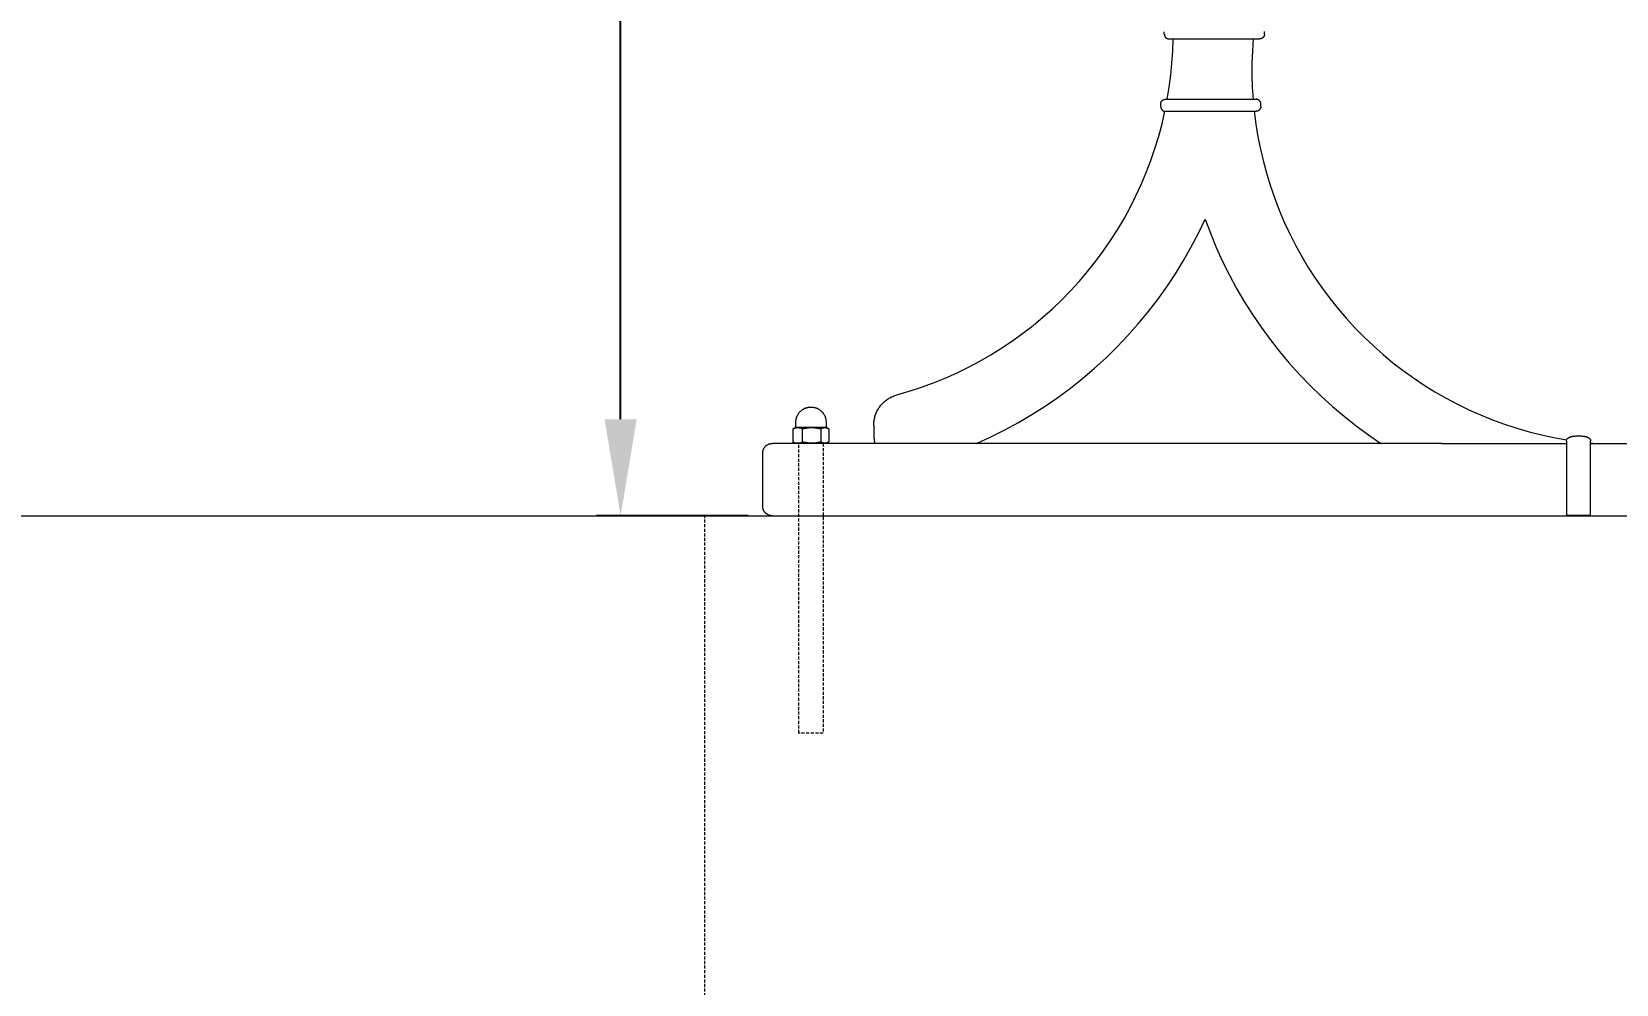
# Model space of a CAD drawing. Header units: millimetres. Extents: x -67 to 4862, y -244 to 3199.
# Drawn here: x 3609 to 4265, y 2117 to 2511 of the extents above; entities that cross this region are included whole.
import ezdxf

# ---------------------------------------------------------------- set-up
doc = ezdxf.new("R2010")
doc.units = ezdxf.units.MM
doc.linetypes.add('HIDDEN', pattern=[1.905, 1.27, -0.635])
for name, color, linetype, lineweight in [('ZANO_R', 7, 'Continuous', 0), ('ZANO_R_przerywana', 7, 'HIDDEN', 0), ('ZANO_W', 1, 'Continuous', 0)]:
    doc.layers.add(name, color=color, linetype=linetype, lineweight=lineweight)
doc.styles.add('Arial', font='arial.ttf')
doc.styles.get("Standard").update_dxf_attribs({"font": 'ARIALUNI.TTF'})
doc.dimstyles.new('pl i ang', dxfattribs={"dimtxt": 50, "dimasz": 50, "dimexe": 1.25, "dimexo": 0.625, "dimgap": 10, "dimtad": 1, "dimtoh": 1, "dimtxsty": 'Standard', "dimcen": 2.5, "dimclrd": 1, "dimclre": 1, "dimclrt": 1, "dimadec": 0, "dimazin": 0, "dimtfac": 1, "dimtmove": 0, "dimatfit": 3, "dimfxl": 1, "dimarcsym": 1})

# ---------------------------------------------------------------- blocks, each defined once
blk = doc.blocks.new('*D388')
at = {"layer": 'ZANO_W', "color": 1, "lineweight": -2}
for p, q in [((3933.45, 3120.86), (3843.2, 3120.86)), ((3853.2, 2350.74), (3853.2, 3080.86)), ((3905.94, 2310.74), (3843.2, 2310.74))]:
    blk.add_line(p, q, dxfattribs=at)
at = {"layer": 'ZANO_W', "color": 1}
for points in [[(3859.87, 3080.86), (3846.53, 3080.86), (3853.2, 3120.86)], [(3846.53, 2350.74), (3859.87, 2350.74), (3853.2, 2310.74)]]:
    blk.add_solid(points, dxfattribs=at)
at = {"layer": 'ZANO_W', "color": 1, "insert": (3822.78, 2715.8), "char_height": 40, "attachment_point": 5, "rotation": 90, "style": 'Arial'}
blk.add_mtext('810', dxfattribs=at)

msp = doc.modelspace()

# ---------------------------------------------------------------- linework, layer by layer
at = {"layer": 'ZANO_R'}
for p, q in [((4078.32, 2510.33), (4078.32, 2511.33)), ((4078.32, 2510.33), (4078.32, 2510.26)), ((4078.32, 2510.26), (4078.32, 2510.2)), ((4078.32, 2510.2), (4078.33, 2510.13)), ((4078.33, 2510.13), (4078.33, 2510.06)), ((4078.33, 2510.06), (4078.34, 2509.99)), ((4078.34, 2509.99), (4078.36, 2509.92)), ((4078.36, 2509.92), (4078.37, 2509.86)), ((4078.37, 2509.86), (4078.39, 2509.79)), ((4078.39, 2509.79), (4078.41, 2509.73)), ((4078.41, 2509.73), (4078.43, 2509.66)), ((4078.43, 2509.66), (4078.45, 2509.6)), ((4078.45, 2509.6), (4078.48, 2509.54)), ((4078.48, 2509.54), (4078.51, 2509.47)), ((4078.51, 2509.47), (4078.54, 2509.41)), ((4078.54, 2509.41), (4078.57, 2509.35)), ((4078.57, 2509.35), (4078.61, 2509.29)), ((4078.61, 2509.29), (4078.64, 2509.23)), ((4078.64, 2509.23), (4078.68, 2509.18)), ((4078.68, 2509.18), (4078.72, 2509.12)), ((4078.72, 2509.12), (4078.76, 2509.07)), ((4078.76, 2509.07), (4078.81, 2509.02)), ((4078.81, 2509.02), (4078.85, 2508.97)), ((4078.85, 2508.97), (4078.9, 2508.92)), ((4078.9, 2508.92), (4078.95, 2508.87)), ((4078.95, 2508.87), (4079, 2508.82)), ((4079, 2508.82), (4079.05, 2508.78)), ((4079.05, 2508.78), (4079.11, 2508.74)), ((4079.11, 2508.74), (4079.16, 2508.7)), ((4079.16, 2508.7), (4079.22, 2508.66)), ((4079.22, 2508.66), (4079.28, 2508.62)), ((4079.28, 2508.62), (4079.34, 2508.59)), ((4079.34, 2508.59), (4079.4, 2508.56)), ((4079.4, 2508.56), (4079.46, 2508.53)), ((4079.46, 2508.53), (4079.52, 2508.5)), ((4079.52, 2508.5), (4079.58, 2508.47)), ((4079.58, 2508.47), (4079.65, 2508.45)), ((4079.65, 2508.45), (4079.71, 2508.43)), ((4079.71, 2508.43), (4079.78, 2508.41)), ((4079.78, 2508.41), (4079.84, 2508.39)), ((4079.84, 2508.39), (4079.91, 2508.37)), ((4079.91, 2508.37), (4079.98, 2508.36)), ((4079.98, 2508.36), (4080.04, 2508.35)), ((4080.04, 2508.35), (4080.11, 2508.34)), ((4080.11, 2508.34), (4080.18, 2508.34)), ((4080.18, 2508.34), (4080.25, 2508.33)), ((4080.25, 2508.33), (4080.32, 2508.33)), ((4080.32, 2508.33), (4117.79, 2508.33)), ((4081.81, 2503.31), (4081.97, 2508.33)), ((4115.12, 2508.33), (4114.79, 2503.34)), ((4117.86, 2508.33), (4117.79, 2508.33)), ((4117.93, 2508.34), (4117.86, 2508.33)), ((4118, 2508.34), (4117.93, 2508.34)), ((4118.07, 2508.35), (4118, 2508.34)), ((4118.13, 2508.36), (4118.07, 2508.35)), ((4118.2, 2508.37), (4118.13, 2508.36)), ((4118.27, 2508.39), (4118.2, 2508.37)), ((4118.33, 2508.41), (4118.27, 2508.39)), ((4118.4, 2508.43), (4118.33, 2508.41)), ((4118.46, 2508.45), (4118.4, 2508.43)), ((4118.53, 2508.47), (4118.46, 2508.45)), ((4118.59, 2508.5), (4118.53, 2508.47)), ((4118.65, 2508.53), (4118.59, 2508.5)), ((4118.71, 2508.56), (4118.65, 2508.53)), ((4118.77, 2508.59), (4118.71, 2508.56)), ((4118.83, 2508.62), (4118.77, 2508.59)), ((4118.89, 2508.66), (4118.83, 2508.62)), ((4118.95, 2508.7), (4118.89, 2508.66)), ((4119, 2508.74), (4118.95, 2508.7)), ((4119.06, 2508.78), (4119, 2508.74)), ((4119.11, 2508.82), (4119.06, 2508.78)), ((4119.16, 2508.87), (4119.11, 2508.82)), ((4119.21, 2508.92), (4119.16, 2508.87)), ((4119.26, 2508.97), (4119.21, 2508.92)), ((4119.3, 2509.02), (4119.26, 2508.97)), ((4119.35, 2509.07), (4119.3, 2509.02)), ((4119.39, 2509.12), (4119.35, 2509.07)), ((4119.43, 2509.18), (4119.39, 2509.12)), ((4119.47, 2509.23), (4119.43, 2509.18)), ((4119.5, 2509.29), (4119.47, 2509.23)), ((4119.54, 2509.35), (4119.5, 2509.29)), ((4119.57, 2509.41), (4119.54, 2509.35)), ((4119.6, 2509.47), (4119.57, 2509.41)), ((4119.63, 2509.54), (4119.6, 2509.47)), ((4119.65, 2509.6), (4119.63, 2509.54)), ((4119.68, 2509.66), (4119.65, 2509.6)), ((4119.7, 2509.73), (4119.68, 2509.66)), ((4119.72, 2509.79), (4119.7, 2509.73)), ((4119.74, 2509.86), (4119.72, 2509.79)), ((4119.75, 2509.92), (4119.74, 2509.86)), ((4119.77, 2509.99), (4119.75, 2509.92)), ((4119.78, 2510.06), (4119.77, 2509.99)), ((4119.79, 2510.2), (4119.78, 2510.13)), ((4119.78, 2510.13), (4119.78, 2510.06)), ((4119.79, 2511.33), (4119.79, 2511.4)), ((4119.79, 2510.33), (4119.79, 2511.33)), ((4119.79, 2510.33), (4119.79, 2510.26)), ((4119.79, 2510.26), (4119.79, 2510.2)), ((4081.49, 2498.29), (4081.81, 2503.31)), ((4114.79, 2503.34), (4114.62, 2498.34)), ((4081, 2493.28), (4081.49, 2498.29)), ((4114.62, 2498.34), (4114.61, 2493.33)), ((4114.61, 2493.33), (4114.76, 2488.33)), ((4079.55, 2483.33), (4080.36, 2488.3)), ((4080.36, 2488.3), (4081, 2493.28)), ((4114.76, 2488.33), (4115.08, 2483.33)), ((4076.82, 2481.47), (4076.83, 2481.54)), ((4076.82, 2481.4), (4076.82, 2481.47)), ((4076.82, 2481.33), (4076.82, 2481.4)), ((4076.82, 2480.33), (4076.82, 2481.33)), ((4076.82, 2480.33), (4076.82, 2480.26)), ((4076.82, 2480.26), (4076.82, 2480.19)), ((4076.82, 2480.19), (4076.83, 2480.13)), ((4076.83, 2481.6), (4076.84, 2481.67)), ((4076.83, 2481.54), (4076.83, 2481.6)), ((4076.84, 2481.67), (4076.86, 2481.74)), ((4076.86, 2481.74), (4076.87, 2481.81)), ((4076.87, 2481.81), (4076.89, 2481.87)), ((4076.89, 2481.87), (4076.91, 2481.94)), ((4076.91, 2481.94), (4076.93, 2482)), ((4076.93, 2482), (4076.95, 2482.07)), ((4076.95, 2482.07), (4076.98, 2482.13)), ((4076.98, 2482.13), (4077.01, 2482.19)), ((4077.01, 2482.19), (4077.04, 2482.25)), ((4077.04, 2482.25), (4077.07, 2482.31)), ((4077.07, 2482.31), (4077.11, 2482.37)), ((4077.11, 2482.37), (4077.14, 2482.43)), ((4077.14, 2482.43), (4077.18, 2482.49)), ((4077.18, 2482.49), (4077.22, 2482.54)), ((4077.22, 2482.54), (4077.26, 2482.59)), ((4077.26, 2482.59), (4077.31, 2482.65)), ((4077.31, 2482.65), (4077.35, 2482.7)), ((4077.35, 2482.7), (4077.4, 2482.75)), ((4077.4, 2482.75), (4077.45, 2482.79)), ((4077.45, 2482.79), (4077.5, 2482.84)), ((4077.5, 2482.84), (4077.55, 2482.88)), ((4077.55, 2482.88), (4077.61, 2482.93)), ((4077.61, 2482.93), (4077.66, 2482.97)), ((4077.66, 2482.97), (4077.72, 2483)), ((4077.72, 2483), (4077.78, 2483.04)), ((4077.78, 2483.04), (4077.84, 2483.08)), ((4077.84, 2483.08), (4077.9, 2483.11)), ((4077.9, 2483.11), (4077.96, 2483.14)), ((4077.96, 2483.14), (4078.02, 2483.17)), ((4078.02, 2483.17), (4078.08, 2483.19)), ((4078.08, 2483.19), (4078.15, 2483.22)), ((4078.15, 2483.22), (4078.21, 2483.24)), ((4078.21, 2483.24), (4078.28, 2483.26)), ((4078.28, 2483.26), (4078.34, 2483.27)), ((4078.34, 2483.27), (4078.41, 2483.29)), ((4078.41, 2483.29), (4078.48, 2483.3)), ((4078.48, 2483.3), (4078.54, 2483.31)), ((4078.54, 2483.31), (4078.61, 2483.32)), ((4078.61, 2483.32), (4078.68, 2483.33)), ((4078.68, 2483.33), (4078.75, 2483.33)), ((4078.75, 2483.33), (4078.82, 2483.33)), ((4078.82, 2483.33), (4116.29, 2483.33)), ((4116.36, 2483.33), (4116.29, 2483.33)), ((4116.43, 2483.33), (4116.36, 2483.33)), ((4116.5, 2483.32), (4116.43, 2483.33)), ((4116.57, 2483.31), (4116.5, 2483.32)), ((4116.63, 2483.3), (4116.57, 2483.31)), ((4116.7, 2483.29), (4116.63, 2483.3)), ((4116.77, 2483.27), (4116.7, 2483.29)), ((4116.83, 2483.26), (4116.77, 2483.27)), ((4116.9, 2483.24), (4116.83, 2483.26)), ((4116.96, 2483.22), (4116.9, 2483.24)), ((4117.03, 2483.19), (4116.96, 2483.22)), ((4117.09, 2483.17), (4117.03, 2483.19)), ((4117.15, 2483.14), (4117.09, 2483.17)), ((4117.21, 2483.11), (4117.15, 2483.14)), ((4117.27, 2483.08), (4117.21, 2483.11)), ((4117.33, 2483.04), (4117.27, 2483.08)), ((4117.39, 2483), (4117.33, 2483.04)), ((4117.45, 2482.97), (4117.39, 2483)), ((4117.5, 2482.93), (4117.45, 2482.97)), ((4117.56, 2482.88), (4117.5, 2482.93)), ((4117.61, 2482.84), (4117.56, 2482.88)), ((4117.66, 2482.79), (4117.61, 2482.84)), ((4117.71, 2482.75), (4117.66, 2482.79)), ((4117.76, 2482.7), (4117.71, 2482.75)), ((4117.8, 2482.65), (4117.76, 2482.7)), ((4117.85, 2482.59), (4117.8, 2482.65)), ((4117.89, 2482.54), (4117.85, 2482.59)), ((4117.93, 2482.49), (4117.89, 2482.54)), ((4117.97, 2482.43), (4117.93, 2482.49)), ((4118, 2482.37), (4117.97, 2482.43)), ((4118.04, 2482.31), (4118, 2482.37)), ((4118.07, 2482.25), (4118.04, 2482.31)), ((4118.1, 2482.19), (4118.07, 2482.25)), ((4118.13, 2482.13), (4118.1, 2482.19)), ((4118.15, 2482.07), (4118.13, 2482.13)), ((4118.18, 2482), (4118.15, 2482.07)), ((4118.2, 2481.94), (4118.18, 2482)), ((4118.22, 2481.87), (4118.2, 2481.94)), ((4118.24, 2481.81), (4118.22, 2481.87)), ((4118.25, 2481.74), (4118.24, 2481.81)), ((4118.27, 2481.67), (4118.25, 2481.74)), ((4118.28, 2481.6), (4118.27, 2481.67)), ((4118.28, 2481.54), (4118.28, 2481.6)), ((4118.29, 2481.47), (4118.28, 2481.54)), ((4118.29, 2480.2), (4118.28, 2480.13)), ((4118.29, 2481.4), (4118.29, 2481.47)), ((4118.29, 2481.33), (4118.29, 2481.4)), ((4118.29, 2480.33), (4118.29, 2481.33)), ((4118.29, 2480.33), (4118.29, 2480.26)), ((4118.29, 2480.26), (4118.29, 2480.2)), ((4076.83, 2480.13), (4076.83, 2480.06)), ((4076.83, 2480.06), (4076.84, 2479.99)), ((4076.84, 2479.99), (4076.86, 2479.92)), ((4076.86, 2479.92), (4076.87, 2479.85)), ((4076.87, 2479.85), (4076.89, 2479.79)), ((4076.89, 2479.79), (4076.91, 2479.72)), ((4076.91, 2479.72), (4076.93, 2479.66)), ((4076.93, 2479.66), (4076.96, 2479.59)), ((4076.96, 2479.59), (4076.98, 2479.53)), ((4076.98, 2479.53), (4077.01, 2479.46)), ((4077.01, 2479.46), (4077.04, 2479.4)), ((4077.04, 2479.4), (4077.08, 2479.34)), ((4077.08, 2479.34), (4077.11, 2479.28)), ((4077.11, 2479.28), (4077.15, 2479.22)), ((4077.15, 2479.22), (4077.19, 2479.17)), ((4077.19, 2479.17), (4077.23, 2479.11)), ((4077.23, 2479.11), (4077.27, 2479.06)), ((4077.27, 2479.06), (4077.32, 2479.01)), ((4077.32, 2479.01), (4077.36, 2478.96)), ((4077.36, 2478.96), (4077.41, 2478.91)), ((4077.38, 2473.17), (4078.57, 2478.35)), ((4077.41, 2478.91), (4077.46, 2478.86)), ((4077.46, 2478.86), (4077.51, 2478.81)), ((4077.51, 2478.81), (4077.57, 2478.77)), ((4077.57, 2478.77), (4077.62, 2478.73)), ((4077.62, 2478.73), (4077.68, 2478.69)), ((4077.68, 2478.69), (4077.74, 2478.65)), ((4077.74, 2478.65), (4077.79, 2478.61)), ((4077.79, 2478.61), (4077.85, 2478.58)), ((4077.85, 2478.58), (4077.92, 2478.55)), ((4077.92, 2478.55), (4077.98, 2478.52)), ((4077.98, 2478.52), (4078.04, 2478.49)), ((4078.04, 2478.49), (4078.1, 2478.46)), ((4078.1, 2478.46), (4078.17, 2478.44)), ((4078.17, 2478.44), (4078.24, 2478.42)), ((4078.24, 2478.42), (4078.3, 2478.4)), ((4078.3, 2478.4), (4078.37, 2478.38)), ((4078.37, 2478.38), (4078.44, 2478.37)), ((4078.44, 2478.37), (4078.5, 2478.36)), ((4078.5, 2478.36), (4078.57, 2478.35)), ((4078.82, 2478.33), (4116.29, 2478.33)), ((4115.56, 2478.33), (4116.23, 2473.07)), ((4116.36, 2478.33), (4116.29, 2478.33)), ((4116.43, 2478.34), (4116.36, 2478.33)), ((4116.5, 2478.34), (4116.43, 2478.34)), ((4116.57, 2478.35), (4116.5, 2478.34)), ((4116.63, 2478.36), (4116.57, 2478.35)), ((4116.7, 2478.37), (4116.63, 2478.36)), ((4116.77, 2478.39), (4116.7, 2478.37)), ((4116.83, 2478.41), (4116.77, 2478.39)), ((4116.9, 2478.43), (4116.83, 2478.41)), ((4116.96, 2478.45), (4116.9, 2478.43)), ((4117.03, 2478.47), (4116.96, 2478.45)), ((4117.09, 2478.5), (4117.03, 2478.47)), ((4117.15, 2478.53), (4117.09, 2478.5)), ((4117.21, 2478.56), (4117.15, 2478.53)), ((4117.27, 2478.59), (4117.21, 2478.56)), ((4117.33, 2478.62), (4117.27, 2478.59)), ((4117.39, 2478.66), (4117.33, 2478.62)), ((4117.45, 2478.7), (4117.39, 2478.66)), ((4117.5, 2478.74), (4117.45, 2478.7)), ((4117.56, 2478.78), (4117.5, 2478.74)), ((4117.61, 2478.82), (4117.56, 2478.78)), ((4117.66, 2478.87), (4117.61, 2478.82)), ((4117.71, 2478.92), (4117.66, 2478.87)), ((4117.76, 2478.97), (4117.71, 2478.92)), ((4117.8, 2479.02), (4117.76, 2478.97)), ((4117.85, 2479.07), (4117.8, 2479.02)), ((4117.89, 2479.12), (4117.85, 2479.07)), ((4117.93, 2479.18), (4117.89, 2479.12)), ((4117.97, 2479.23), (4117.93, 2479.18)), ((4118, 2479.29), (4117.97, 2479.23)), ((4118.04, 2479.35), (4118, 2479.29)), ((4118.07, 2479.41), (4118.04, 2479.35)), ((4118.1, 2479.47), (4118.07, 2479.41)), ((4118.13, 2479.54), (4118.1, 2479.47)), ((4118.15, 2479.6), (4118.13, 2479.54)), ((4118.18, 2479.66), (4118.15, 2479.6)), ((4118.2, 2479.73), (4118.18, 2479.66)), ((4118.22, 2479.79), (4118.2, 2479.73)), ((4118.24, 2479.86), (4118.22, 2479.79)), ((4118.25, 2479.92), (4118.24, 2479.86)), ((4118.27, 2479.99), (4118.25, 2479.92)), ((4118.28, 2480.06), (4118.27, 2479.99)), ((4118.28, 2480.13), (4118.28, 2480.06)), ((4074.46, 2462.96), (4076.01, 2468.04)), ((4076.01, 2468.04), (4077.38, 2473.17)), ((4116.23, 2473.07), (4117.09, 2467.83)), ((4117.09, 2467.83), (4118.13, 2462.63)), ((4072.74, 2457.93), (4074.46, 2462.96)), ((4118.13, 2462.63), (4119.34, 2457.47)), ((4070.85, 2452.97), (4072.74, 2457.93)), ((4119.34, 2457.47), (4120.73, 2452.35)), ((4066.57, 2443.25), (4068.79, 2448.07)), ((4068.79, 2448.07), (4070.85, 2452.97)), ((4120.73, 2452.35), (4122.29, 2447.28)), ((4064.18, 2438.5), (4066.57, 2443.25)), ((4122.29, 2447.28), (4124.03, 2442.26)), ((4124.03, 2442.26), (4125.93, 2437.31)), ((4061.63, 2433.84), (4064.18, 2438.5)), ((4125.93, 2437.31), (4128, 2432.43)), ((4056.06, 2424.8), (4058.92, 2429.27)), ((4058.92, 2429.27), (4061.63, 2433.84)), ((4089.45, 2422.15), (4092.44, 2427.87)), ((4092.44, 2427.87), (4095.23, 2433.7)), ((4095.23, 2433.7), (4097.44, 2427.78)), ((4097.44, 2427.78), (4099.85, 2421.93)), ((4128, 2432.43), (4130.24, 2427.62)), ((4053.05, 2420.42), (4056.06, 2424.8)), ((4086.27, 2416.53), (4089.45, 2422.15)), ((4099.85, 2421.93), (4102.46, 2416.17)), ((4130.24, 2427.62), (4132.64, 2422.89)), ((4132.64, 2422.89), (4135.2, 2418.24)), ((4046.58, 2411.99), (4049.89, 2416.15)), ((4049.89, 2416.15), (4053.05, 2420.42)), ((4082.89, 2411.02), (4086.27, 2416.53)), ((4102.46, 2416.17), (4105.27, 2410.5)), ((4135.2, 2418.24), (4137.92, 2413.69)), ((4043.14, 2407.95), (4046.58, 2411.99)), ((4079.32, 2405.64), (4082.89, 2411.02)), ((4105.27, 2410.5), (4108.26, 2404.94)), ((4137.92, 2413.69), (4140.8, 2409.23)), ((4140.8, 2409.23), (4143.82, 2404.87)), ((4035.85, 2400.23), (4039.56, 2404.03)), ((4039.56, 2404.03), (4043.14, 2407.95)), ((4075.57, 2400.38), (4079.32, 2405.64)), ((4108.26, 2404.94), (4111.45, 2399.47)), ((4143.82, 2404.87), (4146.99, 2400.61)), ((4028.04, 2393.02), (4032.01, 2396.56)), ((4032.01, 2396.56), (4035.85, 2400.23)), ((4067.52, 2390.27), (4071.63, 2395.26)), ((4071.63, 2395.26), (4075.57, 2400.38)), ((4111.45, 2399.47), (4114.82, 2394.12)), ((4146.99, 2400.61), (4150.3, 2396.47)), ((4150.3, 2396.47), (4153.75, 2392.44)), ((4019.76, 2386.36), (4023.96, 2389.62)), ((4023.96, 2389.62), (4028.04, 2393.02)), ((4063.24, 2385.44), (4067.52, 2390.27)), ((4114.82, 2394.12), (4118.37, 2388.89)), ((4118.37, 2388.89), (4122.1, 2383.78)), ((4153.75, 2392.44), (4157.34, 2388.53)), ((4157.34, 2388.53), (4161.06, 2384.75)), ((4011.05, 2380.29), (4015.46, 2383.25)), ((4015.46, 2383.25), (4019.76, 2386.36)), ((4058.79, 2380.75), (4063.24, 2385.44)), ((4122.1, 2383.78), (4125.99, 2378.8)), ((4161.06, 2384.75), (4164.91, 2381.1)), ((4001.94, 2374.82), (4006.54, 2377.48)), ((4006.54, 2377.48), (4011.05, 2380.29)), ((4049.42, 2371.86), (4054.18, 2376.23)), ((4054.18, 2376.23), (4058.79, 2380.75)), ((4125.99, 2378.8), (4130.06, 2373.96)), ((4164.91, 2381.1), (4168.88, 2377.57)), ((4168.88, 2377.57), (4172.96, 2374.19)), ((3987.64, 2367.82), (3992.48, 2369.99)), ((3992.48, 2369.99), (3997.25, 2372.33)), ((3997.25, 2372.33), (4001.94, 2374.82)), ((4044.51, 2367.67), (4049.42, 2371.86)), ((4130.06, 2373.96), (4134.29, 2369.25)), ((4134.29, 2369.25), (4138.68, 2364.7)), ((4172.96, 2374.19), (4177.16, 2370.95)), ((4177.16, 2370.95), (4181.47, 2367.85)), ((3967.59, 2360.83), (3972.69, 2362.32)), ((3972.69, 2362.32), (3977.73, 2363.98)), ((3977.73, 2363.98), (3982.72, 2365.82)), ((3982.72, 2365.82), (3987.64, 2367.82)), ((4034.26, 2359.8), (4039.45, 2363.64)), ((4039.45, 2363.64), (4044.51, 2367.67)), ((4138.68, 2364.7), (4143.22, 2360.3)), ((4181.47, 2367.85), (4185.88, 2364.91)), ((4185.88, 2364.91), (4190.39, 2362.11)), ((4190.39, 2362.11), (4194.99, 2359.47)), ((3929.92, 2355.45), (3930.13, 2355.52)), ((3930.13, 2355.52), (3930.33, 2355.58)), ((3930.33, 2355.58), (3930.54, 2355.63)), ((3930.54, 2355.63), (3930.75, 2355.68)), ((3930.75, 2355.68), (3930.96, 2355.72)), ((3930.96, 2355.72), (3931.17, 2355.75)), ((3931.17, 2355.75), (3931.38, 2355.78)), ((3931.38, 2355.78), (3931.59, 2355.8)), ((3931.59, 2355.8), (3931.8, 2355.81)), ((3931.8, 2355.81), (3932.02, 2355.81)), ((3932.02, 2355.81), (3932.23, 2355.81)), ((3932.23, 2355.81), (3932.44, 2355.8)), ((3932.44, 2355.8), (3932.66, 2355.78)), ((3932.66, 2355.78), (3932.87, 2355.75)), ((3932.87, 2355.75), (3933.08, 2355.72)), ((3933.08, 2355.72), (3933.29, 2355.68)), ((3933.29, 2355.68), (3933.5, 2355.63)), ((3933.5, 2355.63), (3933.7, 2355.58)), ((3933.7, 2355.58), (3933.91, 2355.52)), ((3933.91, 2355.52), (3934.11, 2355.45)), ((3960.17, 2355.45), (3960.42, 2355.82)), ((3960.42, 2355.82), (3960.68, 2356.18)), ((3960.68, 2356.18), (3960.96, 2356.53)), ((3960.96, 2356.53), (3961.25, 2356.87)), ((3961.25, 2356.87), (3961.55, 2357.2)), ((3961.55, 2357.2), (3961.86, 2357.52)), ((3961.86, 2357.52), (3962.18, 2357.83)), ((3962.18, 2357.83), (3962.51, 2358.12)), ((3962.51, 2358.12), (3962.86, 2358.41)), ((3962.86, 2358.41), (3963.21, 2358.68)), ((3963.21, 2358.68), (3963.57, 2358.95)), ((3963.57, 2358.95), (3963.94, 2359.2)), ((3963.94, 2359.2), (3964.32, 2359.43)), ((3964.32, 2359.43), (3964.7, 2359.66)), ((3964.7, 2359.66), (3965.1, 2359.87)), ((3965.1, 2359.87), (3965.5, 2360.06)), ((3965.5, 2360.06), (3965.9, 2360.24)), ((3965.9, 2360.24), (3966.32, 2360.41)), ((3966.32, 2360.41), (3966.74, 2360.57)), ((3966.74, 2360.57), (3967.16, 2360.71)), ((3967.16, 2360.71), (3967.59, 2360.83)), ((4023.49, 2352.67), (4028.94, 2356.14)), ((4028.94, 2356.14), (4034.26, 2359.8)), ((4143.22, 2360.3), (4147.9, 2356.05)), ((4147.9, 2356.05), (4152.73, 2351.97)), ((4194.99, 2359.47), (4199.68, 2356.99)), ((4199.68, 2356.99), (4204.45, 2354.67)), ((3925.77, 2349.77), (3925.78, 2349.99)), ((3925.77, 2349.56), (3925.77, 2349.77)), ((3925.77, 2347.43), (3925.77, 2349.56)), ((3925.78, 2349.99), (3925.8, 2350.2)), ((3925.8, 2350.2), (3925.83, 2350.41)), ((3925.83, 2350.41), (3925.86, 2350.62)), ((3925.86, 2350.62), (3925.9, 2350.83)), ((3925.9, 2350.83), (3925.95, 2351.04)), ((3925.95, 2351.04), (3926, 2351.25)), ((3926, 2351.25), (3926.06, 2351.45)), ((3926.06, 2351.45), (3926.13, 2351.65)), ((3926.13, 2351.65), (3926.2, 2351.85)), ((3926.2, 2351.85), (3926.29, 2352.05)), ((3926.29, 2352.05), (3926.37, 2352.25)), ((3926.37, 2352.25), (3926.47, 2352.44)), ((3926.47, 2352.44), (3926.57, 2352.62)), ((3926.57, 2352.62), (3926.68, 2352.81)), ((3926.68, 2352.81), (3926.79, 2352.99)), ((3926.79, 2352.99), (3926.91, 2353.17)), ((3926.91, 2353.17), (3927.04, 2353.34)), ((3927.04, 2353.34), (3927.17, 2353.51)), ((3927.17, 2353.51), (3927.31, 2353.67)), ((3927.31, 2353.67), (3927.45, 2353.83)), ((3927.45, 2353.83), (3927.6, 2353.98)), ((3927.6, 2353.98), (3927.75, 2354.13)), ((3927.75, 2354.13), (3927.91, 2354.27)), ((3927.91, 2354.27), (3928.07, 2354.41)), ((3928.07, 2354.41), (3928.24, 2354.54)), ((3928.24, 2354.54), (3928.41, 2354.67)), ((3928.41, 2354.67), (3928.59, 2354.79)), ((3928.59, 2354.79), (3928.77, 2354.9)), ((3928.77, 2354.9), (3928.95, 2355.01)), ((3928.95, 2355.01), (3929.14, 2355.11)), ((3929.14, 2355.11), (3929.33, 2355.21)), ((3929.33, 2355.21), (3929.53, 2355.29)), ((3929.53, 2355.29), (3929.72, 2355.38)), ((3929.72, 2355.38), (3929.92, 2355.45)), ((3934.11, 2355.45), (3934.31, 2355.38)), ((3934.31, 2355.38), (3934.51, 2355.29)), ((3934.51, 2355.29), (3934.7, 2355.21)), ((3934.7, 2355.21), (3934.89, 2355.11)), ((3934.89, 2355.11), (3935.08, 2355.01)), ((3935.08, 2355.01), (3935.27, 2354.9)), ((3935.27, 2354.9), (3935.45, 2354.79)), ((3935.45, 2354.79), (3935.62, 2354.67)), ((3935.62, 2354.67), (3935.79, 2354.54)), ((3935.79, 2354.54), (3935.96, 2354.41)), ((3935.96, 2354.41), (3936.13, 2354.27)), ((3936.13, 2354.27), (3936.28, 2354.13)), ((3936.28, 2354.13), (3936.44, 2353.98)), ((3936.44, 2353.98), (3936.59, 2353.83)), ((3936.59, 2353.83), (3936.73, 2353.67)), ((3936.73, 2353.67), (3936.87, 2353.51)), ((3936.87, 2353.51), (3937, 2353.34)), ((3937, 2353.34), (3937.12, 2353.17)), ((3937.12, 2353.17), (3937.24, 2352.99)), ((3937.24, 2352.99), (3937.36, 2352.81)), ((3937.36, 2352.81), (3937.47, 2352.62)), ((3937.47, 2352.62), (3937.57, 2352.44)), ((3937.57, 2352.44), (3937.66, 2352.25)), ((3937.66, 2352.25), (3937.75, 2352.05)), ((3937.75, 2352.05), (3937.83, 2351.85)), ((3937.83, 2351.85), (3937.91, 2351.65)), ((3937.91, 2351.65), (3937.97, 2351.45)), ((3937.97, 2351.45), (3938.04, 2351.25)), ((3938.04, 2351.25), (3938.09, 2351.04)), ((3938.09, 2351.04), (3938.14, 2350.83)), ((3938.14, 2350.83), (3938.18, 2350.62)), ((3938.18, 2350.62), (3938.21, 2350.41)), ((3938.21, 2350.41), (3938.23, 2350.2)), ((3938.23, 2350.2), (3938.25, 2349.99)), ((3938.25, 2349.99), (3938.26, 2349.77)), ((3938.26, 2349.77), (3938.27, 2349.56)), ((3938.27, 2349.56), (3938.27, 2347.43)), ((3958.03, 2348.74), (3958.05, 2349.18)), ((3958.05, 2349.18), (3958.09, 2349.63)), ((3958.09, 2349.63), (3958.14, 2350.07)), ((3958.14, 2350.07), (3958.21, 2350.51)), ((3958.21, 2350.51), (3958.29, 2350.95)), ((3958.29, 2350.95), (3958.39, 2351.38)), ((3958.39, 2351.38), (3958.5, 2351.82)), ((3958.5, 2351.82), (3958.63, 2352.24)), ((3958.63, 2352.24), (3958.78, 2352.67)), ((3958.78, 2352.67), (3958.93, 2353.08)), ((3958.93, 2353.08), (3959.1, 2353.49)), ((3959.1, 2353.49), (3959.29, 2353.9)), ((3959.29, 2353.9), (3959.49, 2354.3)), ((3959.49, 2354.3), (3959.7, 2354.69)), ((3959.7, 2354.69), (3959.93, 2355.08)), ((3959.93, 2355.08), (3960.17, 2355.45)), ((4012.25, 2346.31), (4017.93, 2349.39)), ((4017.93, 2349.39), (4023.49, 2352.67)), ((4152.73, 2351.97), (4157.7, 2348.05)), ((4204.45, 2354.67), (4209.3, 2352.51)), ((4209.3, 2352.51), (4214.22, 2350.53)), ((4214.22, 2350.53), (4219.2, 2348.71)), ((3924.68, 2346.82), (3924.52, 2346.73)), ((3924.52, 2346.73), (3924.64, 2346.8)), ((3924.52, 2346.73), (3924.52, 2341.39)), ((3924.64, 2346.8), (3924.76, 2346.86)), ((3924.68, 2346.82), (3925.52, 2347.31)), ((3924.76, 2346.86), (3924.89, 2346.93)), ((3924.89, 2346.93), (3925.02, 2346.98)), ((3925.02, 2346.98), (3925.15, 2347.04)), ((3925.15, 2347.04), (3925.28, 2347.08)), ((3925.28, 2347.08), (3925.42, 2347.13)), ((3925.42, 2347.13), (3925.55, 2347.17)), ((3926.47, 2347.31), (3925.52, 2347.31)), ((3925.55, 2347.17), (3925.69, 2347.2)), ((3925.66, 2347.31), (3925.66, 2347.31)), ((3925.66, 2347.31), (3925.66, 2347.31)), ((3925.66, 2347.31), (3925.67, 2347.31)), ((3925.67, 2347.31), (3925.67, 2347.31)), ((3925.67, 2347.31), (3925.68, 2347.31)), ((3925.68, 2347.31), (3925.68, 2347.32)), ((3925.68, 2347.32), (3925.68, 2347.32)), ((3925.68, 2347.32), (3925.69, 2347.32)), ((3925.69, 2347.32), (3925.69, 2347.32)), ((3925.69, 2347.32), (3925.7, 2347.32)), ((3925.69, 2347.2), (3925.82, 2347.23)), ((3925.7, 2347.32), (3925.71, 2347.33)), ((3925.7, 2347.32), (3925.7, 2347.32)), ((3925.7, 2347.32), (3925.7, 2347.32)), ((3925.71, 2347.33), (3925.71, 2347.33)), ((3925.71, 2347.33), (3925.71, 2347.33)), ((3925.71, 2347.33), (3925.72, 2347.33)), ((3925.72, 2347.33), (3925.72, 2347.34)), ((3925.72, 2347.34), (3925.72, 2347.34)), ((3925.72, 2347.34), (3925.73, 2347.34)), ((3925.73, 2347.34), (3925.73, 2347.35)), ((3925.73, 2347.35), (3925.74, 2347.35)), ((3925.73, 2347.34), (3925.73, 2347.34)), ((3925.74, 2347.35), (3925.74, 2347.36)), ((3925.74, 2347.36), (3925.74, 2347.36)), ((3925.74, 2347.36), (3925.75, 2347.36)), ((3925.74, 2347.35), (3925.74, 2347.35)), ((3925.75, 2347.37), (3925.75, 2347.38)), ((3925.75, 2347.38), (3925.76, 2347.38)), ((3925.75, 2347.36), (3925.75, 2347.37)), ((3925.75, 2347.37), (3925.75, 2347.37)), ((3925.75, 2347.37), (3925.75, 2347.37)), ((3925.76, 2347.4), (3925.77, 2347.41)), ((3925.76, 2347.39), (3925.76, 2347.4)), ((3925.76, 2347.4), (3925.76, 2347.4)), ((3925.76, 2347.38), (3925.76, 2347.39)), ((3925.76, 2347.39), (3925.76, 2347.39)), ((3925.76, 2347.39), (3925.76, 2347.39)), ((3925.76, 2347.38), (3925.76, 2347.38)), ((3925.77, 2347.42), (3925.77, 2347.43)), ((3925.77, 2347.43), (3925.77, 2347.43)), ((3925.77, 2347.41), (3925.77, 2347.42)), ((3925.77, 2347.42), (3925.77, 2347.42)), ((3925.77, 2347.41), (3925.77, 2347.41)), ((3925.77, 2347.41), (3925.77, 2347.41)), ((3925.82, 2347.23), (3925.96, 2347.26)), ((3925.96, 2347.26), (3926.1, 2347.28)), ((3926.1, 2347.28), (3926.24, 2347.29)), ((3926.24, 2347.29), (3926.38, 2347.3)), ((3926.38, 2347.3), (3926.52, 2347.31)), ((3926.52, 2347.31), (3926.66, 2347.3)), ((3932.17, 2347.31), (3926.58, 2347.31)), ((3926.66, 2347.3), (3926.8, 2347.29)), ((3926.8, 2347.29), (3926.94, 2347.28)), ((3926.94, 2347.28), (3927.08, 2347.26)), ((3927.08, 2347.26), (3927.22, 2347.23)), ((3927.22, 2347.23), (3927.36, 2347.2)), ((3927.36, 2347.2), (3927.49, 2347.17)), ((3927.49, 2347.17), (3927.63, 2347.13)), ((3927.63, 2347.13), (3927.76, 2347.08)), ((3927.76, 2347.08), (3927.89, 2347.04)), ((3927.89, 2347.04), (3928.03, 2346.98)), ((3928.03, 2346.98), (3928.15, 2346.93)), ((3928.15, 2346.93), (3928.28, 2346.86)), ((3928.28, 2346.86), (3928.41, 2346.8)), ((3928.41, 2346.8), (3928.53, 2346.73)), ((3928.53, 2346.73), (3928.93, 2346.85)), ((3928.53, 2341.39), (3928.53, 2346.73)), ((3928.93, 2346.85), (3929.34, 2346.95)), ((3929.34, 2346.95), (3929.76, 2347.04)), ((3929.76, 2347.04), (3930.17, 2347.12)), ((3930.17, 2347.12), (3930.59, 2347.18)), ((3930.59, 2347.18), (3931.01, 2347.24)), ((3931.01, 2347.24), (3931.43, 2347.27)), ((3931.43, 2347.27), (3931.85, 2347.3)), ((3931.85, 2347.3), (3932.28, 2347.31)), ((3932.28, 2347.31), (3932.7, 2347.3)), ((3937.77, 2347.31), (3932.38, 2347.31)), ((3932.7, 2347.3), (3933.12, 2347.27)), ((3933.12, 2347.27), (3933.54, 2347.24)), ((3933.54, 2347.24), (3933.96, 2347.18)), ((3933.96, 2347.18), (3934.38, 2347.12)), ((3934.38, 2347.12), (3934.8, 2347.04)), ((3934.8, 2347.04), (3935.21, 2346.95)), ((3935.21, 2346.95), (3935.62, 2346.85)), ((3935.62, 2346.85), (3936.03, 2346.73)), ((3936.03, 2346.73), (3936.12, 2346.79)), ((3936.03, 2346.73), (3936.03, 2341.39)), ((3936.12, 2346.79), (3936.21, 2346.85)), ((3936.21, 2346.85), (3936.31, 2346.9)), ((3936.31, 2346.9), (3936.4, 2346.95)), ((3936.4, 2346.95), (3936.5, 2347)), ((3936.5, 2347), (3936.6, 2347.05)), ((3936.6, 2347.05), (3936.7, 2347.09)), ((3936.7, 2347.09), (3936.81, 2347.13)), ((3936.81, 2347.13), (3936.91, 2347.16)), ((3936.91, 2347.16), (3937.02, 2347.19)), ((3937.02, 2347.19), (3937.12, 2347.22)), ((3937.12, 2347.22), (3937.23, 2347.24)), ((3937.23, 2347.24), (3937.34, 2347.26)), ((3937.34, 2347.26), (3937.44, 2347.28)), ((3937.44, 2347.28), (3937.55, 2347.29)), ((3937.55, 2347.29), (3937.66, 2347.3)), ((3937.66, 2347.3), (3937.77, 2347.31)), ((3937.77, 2347.31), (3937.88, 2347.3)), ((3938.34, 2347.31), (3937.82, 2347.31)), ((3937.88, 2347.3), (3937.99, 2347.29)), ((3937.99, 2347.29), (3938.1, 2347.28)), ((3938.1, 2347.28), (3938.21, 2347.26)), ((3938.21, 2347.26), (3938.32, 2347.24)), ((3938.27, 2347.43), (3938.27, 2347.43)), ((3938.27, 2347.43), (3938.27, 2347.42)), ((3938.27, 2347.42), (3938.27, 2347.42)), ((3938.27, 2347.42), (3938.27, 2347.41)), ((3938.27, 2347.41), (3938.27, 2347.41)), ((3938.27, 2347.41), (3938.27, 2347.41)), ((3938.27, 2347.41), (3938.27, 2347.4)), ((3938.27, 2347.4), (3938.27, 2347.4)), ((3938.27, 2347.4), (3938.27, 2347.39)), ((3938.27, 2347.39), (3938.27, 2347.39)), ((3938.27, 2347.39), (3938.28, 2347.39)), ((3938.28, 2347.39), (3938.28, 2347.38)), ((3938.28, 2347.38), (3938.28, 2347.38)), ((3938.28, 2347.38), (3938.28, 2347.38)), ((3938.28, 2347.38), (3938.28, 2347.37)), ((3938.28, 2347.37), (3938.28, 2347.37)), ((3938.28, 2347.37), (3938.29, 2347.37)), ((3938.29, 2347.37), (3938.29, 2347.36)), ((3938.29, 2347.36), (3938.29, 2347.36)), ((3938.29, 2347.36), (3938.29, 2347.36)), ((3938.29, 2347.36), (3938.3, 2347.35)), ((3938.3, 2347.35), (3938.3, 2347.35)), ((3938.3, 2347.35), (3938.3, 2347.35)), ((3938.3, 2347.35), (3938.31, 2347.34)), ((3938.31, 2347.34), (3938.31, 2347.34)), ((3938.31, 2347.34), (3938.31, 2347.34)), ((3938.31, 2347.34), (3938.31, 2347.34)), ((3938.31, 2347.34), (3938.32, 2347.33)), ((3938.32, 2347.33), (3938.32, 2347.33)), ((3938.32, 2347.33), (3938.33, 2347.33)), ((3938.32, 2347.24), (3938.42, 2347.22)), ((3938.33, 2347.33), (3938.33, 2347.33)), ((3938.33, 2347.33), (3938.33, 2347.32)), ((3938.33, 2347.32), (3938.34, 2347.32)), ((3938.34, 2347.32), (3938.34, 2347.32)), ((3938.34, 2347.32), (3938.34, 2347.32)), ((3938.34, 2347.32), (3938.35, 2347.32)), ((3938.48, 2347.31), (3938.34, 2347.31)), ((3938.35, 2347.32), (3938.35, 2347.32)), ((3938.35, 2347.32), (3938.35, 2347.32)), ((3938.35, 2347.32), (3938.36, 2347.31)), ((3938.36, 2347.31), (3938.36, 2347.31)), ((3938.36, 2347.31), (3938.37, 2347.31)), ((3938.37, 2347.31), (3938.37, 2347.31)), ((3938.37, 2347.31), (3938.38, 2347.31)), ((3938.38, 2347.31), (3938.38, 2347.31)), ((3938.42, 2347.22), (3938.53, 2347.19)), ((3938.51, 2347.31), (3938.48, 2347.31)), ((3938.52, 2347.31), (3938.51, 2347.31)), ((3938.52, 2347.31), (3938.52, 2347.31)), ((3938.52, 2347.31), (3938.52, 2347.31)), ((3938.52, 2347.31), (3938.52, 2347.31)), ((3938.52, 2347.31), (3938.52, 2347.31)), ((3938.52, 2347.31), (3938.52, 2347.31)), ((3938.52, 2347.31), (3939.3, 2346.86)), ((3938.53, 2347.19), (3938.63, 2347.16)), ((3938.63, 2347.16), (3938.74, 2347.13)), ((3938.74, 2347.13), (3938.84, 2347.09)), ((3938.84, 2347.09), (3938.94, 2347.05)), ((3938.94, 2347.05), (3939.04, 2347)), ((3939.04, 2347), (3939.14, 2346.95)), ((3939.14, 2346.95), (3939.24, 2346.9)), ((3939.24, 2346.9), (3939.33, 2346.85)), ((3939.33, 2346.85), (3939.43, 2346.79)), ((3939.43, 2346.79), (3939.52, 2346.73)), ((3939.52, 2341.39), (3939.52, 2346.73)), ((3958.02, 2348.29), (3958.03, 2348.74)), ((3958.02, 2348.29), (3958.02, 2344.15)), ((3958.02, 2344.15), (3958.02, 2343.72)), ((3958.02, 2343.72), (3958.05, 2343.29)), ((3958.05, 2343.29), (3958.08, 2342.86)), ((3958.08, 2342.86), (3958.13, 2342.43)), ((3958.13, 2342.43), (3958.2, 2342)), ((4000.59, 2340.74), (4006.47, 2343.42)), ((4006.47, 2343.42), (4012.25, 2346.31)), ((4157.7, 2348.05), (4162.8, 2344.31)), ((4162.8, 2344.31), (4168.02, 2340.74)), ((4219.2, 2348.71), (4224.24, 2347.06)), ((4224.24, 2347.06), (4229.34, 2345.58)), ((4229.34, 2345.58), (4234.48, 2344.28)), ((4234.48, 2344.28), (4239.67, 2343.16)), ((4239.67, 2343.16), (4244.89, 2342.21)), ((4244.97, 2342.38), (4244.98, 2342.4)), ((4244.98, 2342.4), (4244.99, 2342.42)), ((4244.99, 2342.42), (4245.01, 2342.45)), ((4245.01, 2342.45), (4245.02, 2342.47)), ((4245.02, 2342.47), (4245.04, 2342.49)), ((4245.04, 2342.49), (4245.05, 2342.52)), ((4245.05, 2342.52), (4245.07, 2342.54)), ((4245.07, 2342.54), (4245.09, 2342.56)), ((4245.09, 2342.56), (4245.11, 2342.58)), ((4245.11, 2342.58), (4245.12, 2342.6)), ((4245.12, 2342.6), (4245.14, 2342.63)), ((4245.14, 2342.63), (4245.18, 2342.67)), ((4245.18, 2342.67), (4245.23, 2342.72)), ((4245.23, 2342.72), (4245.27, 2342.76)), ((4245.27, 2342.76), (4245.32, 2342.8)), ((4245.32, 2342.8), (4245.37, 2342.85)), ((4245.37, 2342.85), (4245.42, 2342.89)), ((4245.42, 2342.89), (4245.48, 2342.93)), ((4245.48, 2342.93), (4245.53, 2342.97)), ((4245.53, 2342.97), (4245.59, 2343.01)), ((4245.59, 2343.01), (4245.65, 2343.05)), ((4245.65, 2343.05), (4245.72, 2343.09)), ((4245.72, 2343.09), (4245.78, 2343.13)), ((4245.78, 2343.13), (4245.85, 2343.17)), ((4245.85, 2343.17), (4245.92, 2343.2)), ((4245.92, 2343.2), (4246, 2343.24)), ((4246, 2343.24), (4246.07, 2343.28)), ((4246.07, 2343.28), (4246.15, 2343.31)), ((4246.15, 2343.31), (4246.22, 2343.34)), ((4246.22, 2343.34), (4246.3, 2343.37)), ((4246.3, 2343.37), (4246.38, 2343.41)), ((4246.38, 2343.41), (4246.47, 2343.44)), ((4246.47, 2343.44), (4246.64, 2343.49)), ((4246.64, 2343.49), (4246.81, 2343.54)), ((4246.81, 2343.54), (4246.99, 2343.59)), ((4246.99, 2343.59), (4247.17, 2343.63)), ((4247.17, 2343.63), (4247.35, 2343.67)), ((4247.35, 2343.67), (4247.54, 2343.71)), ((4247.54, 2343.71), (4247.72, 2343.73)), ((4247.72, 2343.73), (4247.91, 2343.76)), ((4247.91, 2343.76), (4248.1, 2343.78)), ((4248.1, 2343.78), (4248.28, 2343.79)), ((4248.28, 2343.79), (4248.46, 2343.8)), ((4248.46, 2343.8), (4248.65, 2343.81)), ((4248.65, 2343.81), (4248.82, 2343.81)), ((4248.82, 2343.81), (4250.82, 2343.81)), ((4250.82, 2343.81), (4251, 2343.81)), ((4251, 2343.81), (4251.18, 2343.8)), ((4251.18, 2343.8), (4251.37, 2343.79)), ((4251.37, 2343.79), (4251.55, 2343.78)), ((4251.55, 2343.78), (4251.74, 2343.76)), ((4251.74, 2343.76), (4251.92, 2343.73)), ((4251.92, 2343.73), (4252.11, 2343.71)), ((4252.11, 2343.71), (4252.3, 2343.67)), ((4252.3, 2343.67), (4252.48, 2343.63)), ((4252.48, 2343.63), (4252.66, 2343.59)), ((4252.66, 2343.59), (4252.84, 2343.54)), ((4252.84, 2343.54), (4253.01, 2343.49)), ((4253.01, 2343.49), (4253.18, 2343.44)), ((4253.18, 2343.44), (4253.26, 2343.41)), ((4253.26, 2343.41), (4253.35, 2343.37)), ((4253.35, 2343.37), (4253.42, 2343.34)), ((4253.42, 2343.34), (4253.5, 2343.31)), ((4253.5, 2343.31), (4253.58, 2343.28)), ((4253.58, 2343.28), (4253.65, 2343.24)), ((4253.65, 2343.24), (4253.72, 2343.2)), ((4253.72, 2343.2), (4253.8, 2343.17)), ((4253.8, 2343.17), (4253.86, 2343.13)), ((4253.86, 2343.13), (4253.93, 2343.09)), ((4253.93, 2343.09), (4253.99, 2343.05)), ((4253.99, 2343.05), (4254.06, 2343.01)), ((4254.06, 2343.01), (4254.11, 2342.97)), ((4254.11, 2342.97), (4254.17, 2342.93)), ((4254.17, 2342.93), (4254.23, 2342.89)), ((4254.23, 2342.89), (4254.28, 2342.85)), ((4254.28, 2342.85), (4254.33, 2342.8)), ((4254.33, 2342.8), (4254.38, 2342.76)), ((4254.38, 2342.76), (4254.42, 2342.72)), ((4254.42, 2342.72), (4254.47, 2342.67)), ((4254.47, 2342.67), (4254.51, 2342.63)), ((4254.51, 2342.63), (4254.52, 2342.6)), ((4254.52, 2342.6), (4254.54, 2342.58)), ((4254.54, 2342.58), (4254.56, 2342.56)), ((4254.56, 2342.56), (4254.58, 2342.54)), ((4254.58, 2342.54), (4254.6, 2342.52)), ((4254.6, 2342.52), (4254.61, 2342.49)), ((4254.61, 2342.49), (4254.63, 2342.47)), ((4254.63, 2342.47), (4254.64, 2342.45)), ((4254.64, 2342.45), (4254.66, 2342.42)), ((4254.66, 2342.42), (4254.67, 2342.4)), ((4254.67, 2342.4), (4254.68, 2342.38)), ((3912.02, 2336.86), (3912.03, 2336.98)), ((3912.02, 2336.74), (3912.02, 2336.86)), ((3912.02, 2335.98), (3912.02, 2336.74)), ((3912.02, 2314.74), (3912.02, 2335.98)), ((3912.03, 2337.11), (3912.05, 2337.23)), ((3912.03, 2336.98), (3912.03, 2337.11)), ((3912.05, 2337.23), (3912.06, 2337.35)), ((3912.06, 2337.35), (3912.09, 2337.47)), ((3912.09, 2337.47), (3912.11, 2337.59)), ((3912.11, 2337.59), (3912.14, 2337.73)), ((3912.14, 2337.73), (3912.18, 2337.86)), ((3912.18, 2337.86), (3912.22, 2337.99)), ((3912.22, 2337.99), (3912.27, 2338.12)), ((3912.27, 2338.12), (3912.32, 2338.25)), ((3912.32, 2338.25), (3912.37, 2338.38)), ((3912.37, 2338.38), (3912.43, 2338.51)), ((3912.43, 2338.51), (3912.49, 2338.63)), ((3912.49, 2338.63), (3912.56, 2338.75)), ((3912.56, 2338.75), (3912.63, 2338.87)), ((3912.63, 2338.87), (3912.71, 2338.99)), ((3912.71, 2338.99), (3912.79, 2339.1)), ((3912.79, 2339.1), (3912.87, 2339.21)), ((3912.87, 2339.21), (3912.96, 2339.32)), ((3912.96, 2339.32), (3913.05, 2339.42)), ((3913.05, 2339.42), (3913.15, 2339.53)), ((3913.15, 2339.53), (3913.25, 2339.62)), ((3913.25, 2339.62), (3913.35, 2339.72)), ((3913.35, 2339.72), (3913.45, 2339.81)), ((3913.45, 2339.81), (3913.56, 2339.9)), ((3913.56, 2339.9), (3913.67, 2339.98)), ((3913.67, 2339.98), (3913.79, 2340.06)), ((3913.79, 2340.06), (3913.91, 2340.14)), ((3913.91, 2340.14), (3914.02, 2340.21)), ((3914.02, 2340.21), (3914.15, 2340.27)), ((3914.15, 2340.27), (3914.27, 2340.34)), ((3914.27, 2340.34), (3914.4, 2340.4)), ((3914.4, 2340.4), (3914.52, 2340.45)), ((3914.52, 2340.45), (3914.65, 2340.5)), ((3914.65, 2340.5), (3914.79, 2340.54)), ((3914.79, 2340.54), (3914.92, 2340.59)), ((3914.92, 2340.59), (3915.05, 2340.62)), ((3915.05, 2340.62), (3915.19, 2340.65)), ((3915.19, 2340.65), (3915.33, 2340.68)), ((3915.33, 2340.68), (3915.46, 2340.7)), ((3915.46, 2340.7), (3915.6, 2340.72)), ((3915.6, 2340.72), (3915.74, 2340.73)), ((3915.74, 2340.73), (3915.88, 2340.74)), ((3915.88, 2340.74), (3916.02, 2340.74)), ((3947.02, 2340.74), (3916.02, 2340.74)), ((3924.52, 2341.39), (3924.64, 2341.32)), ((3924.52, 2341.39), (3924.68, 2341.3)), ((3924.64, 2341.32), (3924.76, 2341.26)), ((3925.52, 2340.81), (3924.68, 2341.3)), ((3924.76, 2341.26), (3924.89, 2341.2)), ((3924.89, 2341.2), (3925.02, 2341.14)), ((3925.02, 2341.14), (3925.15, 2341.09)), ((3925.52, 2340.81), (3925.02, 2340.81)), ((3925.15, 2341.09), (3925.28, 2341.04)), ((3925.28, 2341.04), (3925.42, 2340.99)), ((3925.42, 2340.99), (3925.55, 2340.96)), ((3926.47, 2340.81), (3925.52, 2340.81)), ((3925.55, 2340.96), (3925.69, 2340.92)), ((3925.69, 2340.92), (3925.83, 2340.89)), ((3925.83, 2340.89), (3925.96, 2340.87)), ((3925.96, 2340.87), (3926.1, 2340.85)), ((3926.1, 2340.85), (3926.24, 2340.83)), ((3926.24, 2340.83), (3926.38, 2340.82)), ((3926.38, 2340.82), (3926.52, 2340.81)), ((3926.52, 2340.81), (3926.66, 2340.82)), ((3932.18, 2340.81), (3926.58, 2340.81)), ((3926.66, 2340.82), (3926.8, 2340.83)), ((3926.8, 2340.83), (3926.94, 2340.85)), ((3926.94, 2340.85), (3927.08, 2340.87)), ((3927.08, 2340.87), (3927.22, 2340.89)), ((3927.22, 2340.89), (3927.36, 2340.92)), ((3927.36, 2340.92), (3927.49, 2340.96)), ((3927.49, 2340.96), (3927.63, 2340.99)), ((3927.63, 2340.99), (3927.76, 2341.04)), ((3927.76, 2341.04), (3927.89, 2341.09)), ((3927.89, 2341.09), (3928.03, 2341.14)), ((3928.03, 2341.14), (3928.15, 2341.2)), ((3928.15, 2341.2), (3928.28, 2341.26)), ((3928.28, 2341.26), (3928.41, 2341.32)), ((3928.41, 2341.32), (3928.53, 2341.39)), ((3928.93, 2341.27), (3928.53, 2341.39)), ((3929.34, 2341.17), (3928.93, 2341.27)), ((3929.76, 2341.08), (3929.34, 2341.17)), ((3930.17, 2341), (3929.76, 2341.08)), ((3930.59, 2340.94), (3930.17, 2341)), ((3931.01, 2340.89), (3930.59, 2340.94)), ((3931.43, 2340.85), (3931.01, 2340.89)), ((3931.85, 2340.82), (3931.43, 2340.85)), ((3932.28, 2340.81), (3931.85, 2340.82)), ((3932.7, 2340.82), (3932.28, 2340.81)), ((3937.72, 2340.81), (3932.39, 2340.81)), ((3933.12, 2340.85), (3932.7, 2340.82)), ((3933.54, 2340.89), (3933.12, 2340.85)), ((3933.96, 2340.94), (3933.54, 2340.89)), ((3934.38, 2341), (3933.96, 2340.94)), ((3934.8, 2341.08), (3934.38, 2341)), ((3935.21, 2341.17), (3934.8, 2341.08)), ((3935.62, 2341.27), (3935.21, 2341.17)), ((3936.03, 2341.39), (3935.62, 2341.27)), ((3936.12, 2341.33), (3936.03, 2341.39)), ((3936.21, 2341.27), (3936.12, 2341.33)), ((3936.31, 2341.22), (3936.21, 2341.27)), ((3936.4, 2341.17), (3936.31, 2341.22)), ((3936.5, 2341.12), (3936.4, 2341.17)), ((3936.6, 2341.07), (3936.5, 2341.12)), ((3936.7, 2341.03), (3936.6, 2341.07)), ((3936.81, 2341), (3936.7, 2341.03)), ((3936.91, 2340.96), (3936.81, 2341)), ((3937.02, 2340.93), (3936.91, 2340.96)), ((3937.12, 2340.9), (3937.02, 2340.93)), ((3937.23, 2340.88), (3937.12, 2340.9)), ((3937.34, 2340.86), (3937.23, 2340.88)), ((3937.44, 2340.84), (3937.34, 2340.86)), ((3937.55, 2340.83), (3937.44, 2340.84)), ((3937.66, 2340.82), (3937.55, 2340.83)), ((3937.77, 2340.81), (3937.66, 2340.82)), ((3937.88, 2340.82), (3937.77, 2340.81)), ((3938.52, 2340.81), (3937.82, 2340.81)), ((3937.99, 2340.83), (3937.88, 2340.82)), ((3938.1, 2340.84), (3937.99, 2340.83)), ((3938.21, 2340.86), (3938.1, 2340.84)), ((3938.32, 2340.88), (3938.21, 2340.86)), ((3938.42, 2340.9), (3938.32, 2340.88)), ((3938.53, 2340.93), (3938.42, 2340.9)), ((3939.3, 2341.26), (3938.52, 2340.81)), ((3939.02, 2340.81), (3938.52, 2340.81)), ((3938.63, 2340.96), (3938.53, 2340.93)), ((3938.74, 2341), (3938.63, 2340.96)), ((3938.84, 2341.03), (3938.74, 2341)), ((3938.94, 2341.07), (3938.84, 2341.03)), ((3939.04, 2341.12), (3938.94, 2341.07)), ((3939.14, 2341.17), (3939.04, 2341.12)), ((3939.24, 2341.22), (3939.14, 2341.17)), ((3939.33, 2341.27), (3939.24, 2341.22)), ((3939.43, 2341.33), (3939.33, 2341.27)), ((3939.52, 2341.39), (3939.43, 2341.33)), ((4193.29, 2340.74), (3947.02, 2340.74)), ((3958.2, 2342), (3958.27, 2341.58)), ((3958.27, 2341.58), (3958.37, 2341.16)), ((3958.37, 2341.16), (3958.47, 2340.74)), ((4193.29, 2340.74), (4244.82, 2340.74)), ((4244.82, 2341.89), (4244.83, 2341.91)), ((4244.82, 2341.87), (4244.82, 2341.89)), ((4244.82, 2341.87), (4244.82, 2341.77)), ((4244.82, 2341.77), (4244.82, 2341.51)), ((4244.82, 2341.51), (4244.82, 2341.09)), ((4244.82, 2341.09), (4244.82, 2340.51)), ((4244.82, 2340.51), (4244.82, 2339.79)), ((4244.82, 2339.79), (4244.82, 2338.98)), ((4244.82, 2338.98), (4244.82, 2338.1)), ((4244.82, 2338.1), (4244.82, 2337.2)), ((4244.82, 2337.2), (4244.82, 2310.9)), ((4244.83, 2342), (4244.84, 2342.02)), ((4244.83, 2341.98), (4244.83, 2342)), ((4244.83, 2341.95), (4244.83, 2341.98)), ((4244.83, 2341.93), (4244.83, 2341.95)), ((4244.83, 2341.91), (4244.83, 2341.93)), ((4244.84, 2342.06), (4244.85, 2342.09)), ((4244.84, 2342.04), (4244.84, 2342.06)), ((4244.84, 2342.02), (4244.84, 2342.04)), ((4244.85, 2342.09), (4244.86, 2342.11)), ((4244.86, 2342.13), (4244.87, 2342.15)), ((4244.86, 2342.11), (4244.86, 2342.13)), ((4244.87, 2342.18), (4244.88, 2342.2)), ((4244.87, 2342.15), (4244.87, 2342.18)), ((4244.88, 2342.2), (4244.89, 2342.22)), ((4244.89, 2342.22), (4244.9, 2342.24)), ((4244.9, 2342.24), (4244.91, 2342.27)), ((4244.91, 2342.27), (4244.92, 2342.29)), ((4244.92, 2342.29), (4244.93, 2342.31)), ((4244.93, 2342.31), (4244.94, 2342.33)), ((4244.94, 2342.33), (4244.95, 2342.36)), ((4244.95, 2342.36), (4244.97, 2342.38)), ((4254.68, 2342.38), (4254.7, 2342.36)), ((4254.7, 2342.36), (4254.71, 2342.33)), ((4254.71, 2342.33), (4254.72, 2342.31)), ((4254.72, 2342.31), (4254.73, 2342.29)), ((4254.73, 2342.29), (4254.74, 2342.27)), ((4254.74, 2342.27), (4254.75, 2342.24)), ((4254.75, 2342.24), (4254.76, 2342.22)), ((4254.76, 2342.22), (4254.77, 2342.2)), ((4254.77, 2342.2), (4254.77, 2342.18)), ((4254.77, 2342.18), (4254.78, 2342.15)), ((4254.78, 2342.15), (4254.79, 2342.13)), ((4254.79, 2342.13), (4254.79, 2342.11)), ((4254.79, 2342.11), (4254.8, 2342.09)), ((4254.8, 2342.09), (4254.8, 2342.06)), ((4254.8, 2342.06), (4254.81, 2342.04)), ((4254.81, 2342.04), (4254.81, 2342.02)), ((4254.81, 2342.02), (4254.82, 2342)), ((4254.82, 2342), (4254.82, 2341.98)), ((4254.82, 2341.98), (4254.82, 2341.95)), ((4254.82, 2341.95), (4254.82, 2341.93)), ((4254.82, 2341.93), (4254.82, 2341.91)), ((4254.82, 2341.91), (4254.82, 2341.89)), ((4254.82, 2341.89), (4254.82, 2341.87)), ((4254.82, 2341.77), (4254.82, 2341.87)), ((4254.82, 2341.51), (4254.82, 2341.77)), ((4254.82, 2341.09), (4254.82, 2341.51)), ((4254.82, 2340.51), (4254.82, 2341.09)), ((4254.82, 2340.91), (4256.66, 2340.74)), ((4254.82, 2340.74), (4285.82, 2340.74)), ((4254.82, 2339.79), (4254.82, 2340.51)), ((4254.82, 2338.98), (4254.82, 2339.79)), ((4254.82, 2338.1), (4254.82, 2338.98)), ((4254.82, 2337.2), (4254.82, 2338.1)), ((4254.82, 2310.9), (4254.82, 2337.2)), ((3888.02, 2310.74), (4588.02, 2310.74)), ((3912.02, 2314.6), (3912.02, 2314.74)), ((3912.03, 2314.46), (3912.02, 2314.6)), ((3912.04, 2314.33), (3912.03, 2314.46)), ((3912.06, 2314.19), (3912.04, 2314.33)), ((3912.08, 2314.05), (3912.06, 2314.19)), ((3912.1, 2313.92), (3912.08, 2314.05)), ((3912.13, 2313.78), (3912.1, 2313.92)), ((3912.17, 2313.65), (3912.13, 2313.78)), ((3912.21, 2313.52), (3912.17, 2313.65)), ((3912.25, 2313.39), (3912.21, 2313.52)), ((3912.3, 2313.26), (3912.25, 2313.39)), ((3912.35, 2313.13), (3912.3, 2313.26)), ((3912.41, 2313.01), (3912.35, 2313.13)), ((3912.47, 2312.88), (3912.41, 2313.01)), ((3912.54, 2312.76), (3912.47, 2312.88)), ((3912.61, 2312.64), (3912.54, 2312.76)), ((3912.68, 2312.53), (3912.61, 2312.64)), ((3912.76, 2312.41), (3912.68, 2312.53)), ((3912.84, 2312.3), (3912.76, 2312.41)), ((3912.93, 2312.2), (3912.84, 2312.3)), ((3913.02, 2312.09), (3912.93, 2312.2)), ((3913.11, 2311.99), (3913.02, 2312.09)), ((3913.21, 2311.89), (3913.11, 2311.99)), ((3913.31, 2311.8), (3913.21, 2311.89)), ((3913.41, 2311.7), (3913.31, 2311.8)), ((3913.52, 2311.62), (3913.41, 2311.7)), ((3913.63, 2311.53), (3913.52, 2311.62)), ((3913.74, 2311.45), (3913.63, 2311.53)), ((3913.85, 2311.37), (3913.74, 2311.45)), ((3913.97, 2311.3), (3913.85, 2311.37)), ((3914.09, 2311.23), (3913.97, 2311.3)), ((3914.21, 2311.17), (3914.09, 2311.23)), ((3914.34, 2311.11), (3914.21, 2311.17)), ((3914.46, 2311.05), (3914.34, 2311.11)), ((3914.59, 2311), (3914.46, 2311.05)), ((3914.72, 2310.96), (3914.59, 2311)), ((3914.85, 2310.91), (3914.72, 2310.96)), ((3914.98, 2310.87), (3914.85, 2310.91)), ((3915.12, 2310.84), (3914.98, 2310.87)), ((3915.25, 2310.81), (3915.12, 2310.84)), ((3915.39, 2310.79), (3915.25, 2310.81)), ((3915.52, 2310.77), (3915.39, 2310.79)), ((3915.66, 2310.75), (3915.52, 2310.77)), ((3915.8, 2310.74), (3915.66, 2310.75)), ((3915.94, 2310.74), (3915.8, 2310.74)), ((4250.82, 2310.9), (4244.82, 2310.9)), ((4254.82, 2310.9), (4250.82, 2310.9))]:
    msp.add_line(p, q, dxfattribs=at)
msp.add_lwpolyline([(-23.57, 2310.74), (4748.87, 2310.74)], dxfattribs=at)
at = {"layer": 'ZANO_R_przerywana'}
for p, q in [((3927.02, 2220.74), (3927.02, 2340.74)), ((3937.02, 2340.74), (3937.02, 2220.74)), ((3888.02, 2010.74), (3888.02, 2310.74)), ((3937.02, 2220.74), (3927.02, 2220.74)), ((3937.02, 2220.74), (3937.02, 2220.74)), ((3937.02, 2220.74), (3937.02, 2220.74))]:
    msp.add_line(p, q, dxfattribs=at)

# ---------------------------------------------------------------- dimensions: what is measured, and where the dimension line sits
at = {"layer": 'ZANO_W'}
dim = msp.add_linear_dim(base=(3853.2, 3120.86), p1=(3915.94, 2310.74), p2=(3943.45, 3120.86), angle=90, dimstyle='pl i ang', override={"dimtxt": 40, "dimasz": 40, "dimexe": 10, "dimexo": 10, "dimtoh": 0, "dimdec": 0, "dimtxsty": 'Arial', "dimtdec": 0, "dimtmove": 1}, dxfattribs=at)
dim.commit()
dim.dimension.update_dxf_attribs({"geometry": '*D388', "text_midpoint": (3822.78, 2715.8)})

doc.saveas('drawing.dxf')
